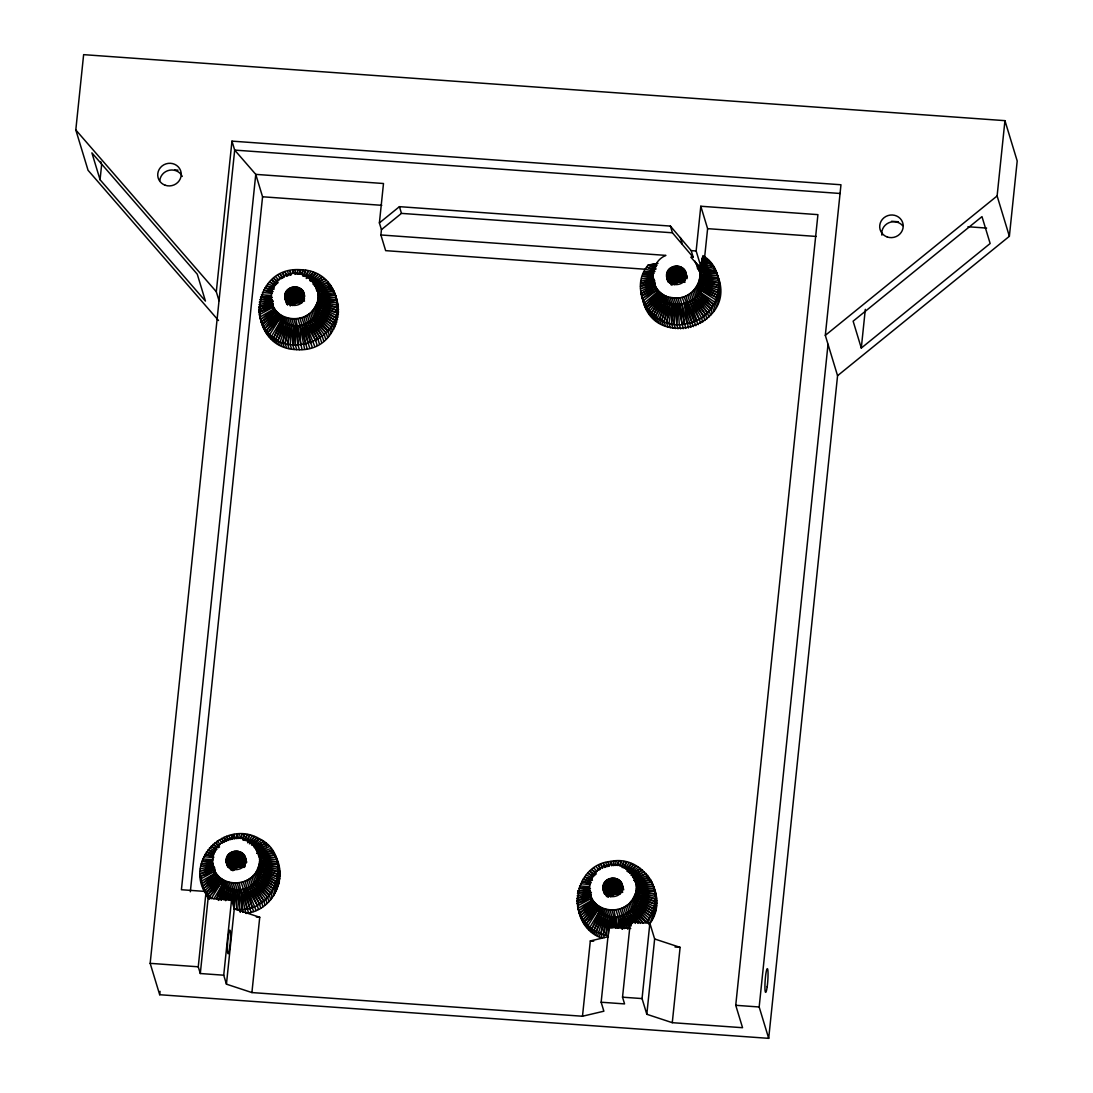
<?xml version="1.0" encoding="UTF-8"?>
<svg xmlns="http://www.w3.org/2000/svg" width="1093" height="1093" viewBox="0 0 1093 1093"><rect width="100%" height="100%" fill="white"/><g stroke="black" fill="none" stroke-linecap="round" stroke-linejoin="round"><path stroke-width="1.5" d="M658.027 263.345L648.135 265.08C626.043 291.175 654.844 332.709 687.032 323.528C718.729 319.347 731.162 272.84 702.977 255.598L700.64 265.749L698.304 267.211M213.121 866.503C217.89 887.434 250.27 888.349 257.634 868.771C266.883 850.108 243.452 830.243 225.978 840.203C204.897 849.111 210.403 883.69 231.197 889.033C254.901 894.675 269.138 869.495 257.06 849.889M271.761 302.283C276.324 322.312 306.778 324.348 315.399 306.313C326.288 288.593 304.769 266.637 286.489 275.176C264.424 282.363 267.676 317.052 287.924 324.197C308.103 332.436 328.624 307.939 317.175 289.249M589.919 893.5C594.496 913.529 624.936 915.579 633.571 897.544C644.446 879.81 622.942 857.868 604.648 866.394C582.583 873.594 585.834 908.269 606.082 915.428C626.275 923.653 646.783 899.156 635.334 880.466M235.132 883.117L237.167 889.839L236.757 909.39C275.04 913.953 295.411 856.133 259.355 838.686C225.896 819.244 184.949 859.098 205.142 892.926L202.765 886.15L215.731 875.083L201.904 883.786L215.157 873.225L214.46 867.459L200.156 871.394L213.135 866.093M296.763 349.637C245.215 348.366 248.275 265.886 300.616 269.711C352.165 270.996 349.104 353.463 296.763 349.637L295.397 345.156L295.807 325.605L293.771 318.883M613.774 926.604L613.979 916.822L611.93 910.1M642.424 298.211C652.466 352.452 738.8 326.26 717.541 275.45L700.845 274.712L697.252 264.438L690.831 257.169L693.235 257.347L691.186 250.625L670.392 226.073L399.437 206.659L379.394 222.917L381.443 229.653L380.883 234.968L385.651 250.652L646.1 269.315M233.984 838.946L234.121 834.396L234.845 838.809M292.664 273.195L292.76 270.162L293.238 273.1M610.837 864.413L610.919 861.38C643.504 854.289 669.189 896 650.608 922.615L649.242 918.134L634.582 905.974L632.546 899.238M672.864 328.187L671.512 323.706L672.086 304.1L670.05 297.378C649.679 293.771 647.056 263.167 665.897 255.393L380.883 234.968M226.155 861.024C225.267 848.564 246.417 847.785 245.761 860.533C245.857 872.228 226.319 872.965 226.155 861.024L227.59 865.724M284.795 296.79C283.907 284.33 305.056 283.552 304.401 296.299C304.496 307.994 284.945 308.745 284.795 296.79L287.281 304.66M602.967 888.008C602.079 875.548 623.215 874.783 622.573 887.516C622.655 899.211 603.117 899.963 602.967 888.008L604.866 894.293M666.566 275.969C665.678 263.509 686.828 262.73 686.172 275.477C686.267 287.172 666.73 287.924 666.566 275.969L668.001 280.669M235.159 889.729L236.757 909.39L234.148 909.198L235.159 889.729L233.11 883.007M294.154 349.459L292.787 344.978L293.798 325.509L291.749 318.773M611.37 928.08L611.957 916.726L609.908 910.004M239.176 882.816L245.966 913.42C272.908 910.455 288.579 878.116 274.944 854.89L259.109 856.611L273.769 852.663L275.122 857.144M271.119 298.444L274.37 310.849L261.391 321.916C279.316 367.508 353.367 338.68 334.608 292.951L318.555 294.154L315.699 285.669M602.188 907.941L604.238 914.677L600.863 933.791L602.229 938.272C565.395 925.703 571.161 864.795 610.919 861.38L611.643 865.793M630.06 902.381L632.109 909.103L646.141 922.273C654.529 912.682 657.699 898.692 653.641 886.532L636.727 885.371L633.858 876.887M678.015 328.788L676.649 324.307L678.084 304.783L676.048 298.061L670.05 297.378M232.099 902.381L233.151 889.456L231.115 882.734M608.5 934.228L609.962 916.453L607.913 909.731M676.048 298.061C692.552 298.717 705.914 279.139 697.252 264.438M718.907 279.931L716.762 273.086L700.845 274.712C711.242 307.024 655.786 317.243 654.871 282.909L640.566 286.243L653.723 279.74M236.334 838.618L236.73 834.068L237.195 838.563M294.973 274.398L295.37 269.848L295.834 274.329M613.132 865.615L613.528 861.065L614.006 865.547M675.433 328.583L674.067 324.088L676.061 304.715L674.026 297.993M218.518 320.522L88.055 170.289L75.8 129.944L83.628 54.65L1004.945 120.654L1017.2 160.985L1009.372 236.293L837.566 375.705L768.693 1038.35L159.687 994.726L150.165 963.343L234.681 150.096L231.962 141.134L840.968 184.758L825.311 335.36L837.566 375.705M100.064 179.744L91.894 152.856L197.273 274.193L205.443 301.081L100.064 179.744L101.635 164.688L100.665 161.518M219.024 300.698L216.305 291.735L231.962 141.134M159.687 994.726L160.043 991.337M190.332 891.792L262.566 196.781L255.762 174.374L234.681 150.096L840.285 193.488M630.729 928.49L608.979 926.932L601.15 1002.226L603.869 1011.203L582.487 1016.244L251.909 992.567L226.442 984.165L223.723 975.202L200.306 973.521L198.257 966.799L206.085 891.492L181.411 889.729L255.762 174.374L383.493 183.515L379.394 222.917M200.306 973.521L208.121 898.214L206.085 891.492M223.723 975.202L231.552 899.894L208.121 898.214M226.442 984.165L234.271 908.857L231.552 899.894M251.909 992.567L259.738 917.259L234.271 908.857M582.487 1016.244L590.316 940.936L608.405 936.674M711.379 265.326L710.464 262.334L700.64 265.749L696.145 250.98L700.804 206.249L817.919 214.638L735.739 1005.3L742.557 1027.707L672.277 1022.679L646.81 1014.277L642.056 998.578L649.87 923.284L630.36 921.891L622.532 997.185L624.568 1003.907L601.15 1002.226M704.507 258.426L707.608 228.656L700.804 206.249M646.81 1014.277L654.639 938.969L649.87 923.284M672.277 1022.679L680.106 947.371L654.639 938.969M768.693 1038.35L759.17 1006.981L828.029 344.322M861.298 348.066L853.127 321.178L981.979 216.619L990.149 243.507L861.298 348.066L865.314 309.333M1009.372 236.293L997.117 195.948L1004.945 120.654M289.017 348.585L287.65 344.104L289.836 324.799L287.787 318.077M229.926 900.29L231.197 889.033L229.147 882.311M605.959 909.294L607.995 916.016L605.823 935.321L608.364 935.84M671.512 323.706L674.067 304.496L672.017 297.774M297.337 274.247L297.993 269.698M238.698 838.481L239.353 833.918M615.496 865.465L616.151 860.915M286.516 347.902L285.15 343.407L287.924 324.197L285.874 317.476M227.658 899.635L229.284 888.431L227.235 881.709M604.224 937.616L603.309 934.638L606.082 915.428L604.046 908.707M284.057 347.055L282.704 342.574L286.079 323.446L284.03 316.724M225.185 900.427L227.44 887.68L225.39 880.958M667.864 326.944L666.498 322.462L670.173 303.54L668.124 296.818M299.701 274.261L300.616 269.711L298.84 274.261M241.061 838.495L241.977 833.945L240.2 838.481M617.859 865.492L618.775 860.929L616.999 865.478M287.65 344.104L291.79 325.236L289.754 318.514M230.746 900.468L233.151 889.456L234.148 909.198M665.446 326.069L664.079 321.588L668.301 302.829L666.265 296.107M285.15 343.407L289.836 324.799M228.464 899.881L231.197 889.033M610.536 927.971L609.962 916.453L605.823 935.321L603.309 934.638L607.995 916.016M302.051 274.452L303.226 269.903L301.19 274.37M243.029 840.203L244.586 834.123L242.55 838.604M620.223 865.67L621.384 861.12L619.362 865.588M663.096 325.058L661.73 320.577L666.511 301.969L664.476 295.247M282.704 342.574L287.924 324.197M225.8 900.673L229.284 888.431M603.309 934.638L600.863 933.791L606.082 915.428M660.828 323.883L659.462 319.402L664.817 300.944L662.768 294.222M666.498 322.462L672.086 304.1L668.984 323.159L670.337 327.64M303.909 276.324L305.808 270.258L302.775 276.119M245.269 840.544L247.168 834.478L244.135 840.353M622.067 867.541L623.966 861.475L621.698 865.875M223.6 899.758L227.44 887.68L221.578 900.017M664.079 321.588L670.173 303.54M279.384 344.896L278.018 340.415L284.303 322.544L282.267 315.822M220.95 900.167L225.664 886.778L223.628 880.056M597.543 936.114L596.191 931.632L602.462 913.762L600.426 907.04M661.73 320.577L668.301 302.829M306.108 276.843L308.363 270.777L305.002 276.543M247.469 841.063L249.723 834.997L246.362 840.777M624.267 868.061L626.521 861.994L623.16 867.76M277.171 343.598L275.819 339.117L282.622 321.492L280.587 314.77M218.313 900.4L223.983 885.726L221.947 879.004M595.343 934.816L593.977 930.334L600.795 912.71L598.745 905.988M659.462 319.402L666.511 301.969M275.067 342.15L273.701 337.669L281.051 320.304L279.016 313.582M216.291 899.006L222.412 884.538L220.376 877.816M593.226 933.367L591.86 928.886L599.21 911.521L597.174 904.799M278.018 340.415L286.079 323.446L280.327 341.562L281.68 346.044M656.565 321.123L655.199 316.642L663.219 299.796L661.169 293.074M600.863 933.791L596.191 931.632L604.238 914.677L598.486 932.78L599.852 937.275M275.819 339.117L284.303 322.544M218.723 900.331L225.664 886.778M596.191 931.632L593.977 930.334L602.462 913.762M654.584 319.539L653.218 315.057L661.73 298.512L659.68 291.79M273.701 337.669L282.622 321.492M216.687 898.952L223.983 885.726M593.977 930.334L591.86 928.886L600.795 912.71M652.726 317.831L651.373 313.349L660.363 297.105L658.314 290.383M281.051 320.304L271.692 336.084L273.059 340.565M213.914 898.883L222.412 884.538M599.21 911.521L589.865 927.315L591.217 931.796M655.199 316.642L664.817 300.944L657.276 318.09L658.642 322.572M277.554 312.27L279.589 318.992L269.807 334.39L271.173 338.871M218.914 876.49L220.95 883.226L211.168 898.61L203.79 888.445L216.482 876.873L212.711 864.604M595.712 903.487L597.762 910.209L587.979 925.607L589.332 930.088M306.259 278.551L310.863 271.46M247.619 842.785L252.223 835.694M625.346 868.348L629.021 862.678M653.218 315.057L663.219 299.796M269.411 337.04L268.058 332.559L278.264 317.557L276.215 310.836M217.575 875.056L219.625 881.778L209.419 896.779L220.95 883.226M587.583 928.258L586.217 923.776L596.423 908.775L594.387 902.053M651.373 313.349L661.73 298.512M308.923 278.401L313.308 272.307L307.748 277.977M249.409 843.851L254.669 836.528L249.108 842.211M627.095 869.618L631.467 863.525L625.92 869.208M267.785 335.1L266.432 330.619L277.062 316.014L275.026 309.292M215.335 871.872L217.37 878.608L204.965 890.672L206.331 895.153L209.146 899.334L207.793 894.853L218.422 880.248L216.387 873.512M585.957 926.317L584.591 921.836L595.234 907.231L593.185 900.509M266.309 333.064L264.943 328.569L276.01 314.374L273.974 307.652M207.67 897.285L206.304 892.803L217.37 878.608L203.79 888.445M584.468 924.282L583.102 919.8L594.182 905.591L592.133 898.87M310.002 280.491L315.686 273.305L309.825 278.783M251.363 844.725L257.046 837.539L251.185 843.004M628.174 871.722L633.858 864.522L626.808 871.094M649.392 314.06L648.04 309.579L659.134 295.588L657.084 288.866M647.944 312.024L646.578 307.543L658.041 293.976L656.005 287.254M268.058 332.559L279.589 318.992M591.86 928.886L586.217 923.776L597.762 910.209M244.559 867.364L238.137 867.118L232.823 870.752L228.068 855.068M311.874 281.516L317.981 274.466L310.576 280.792M253.234 845.75L259.355 838.686L251.936 845.012M630.033 872.733L636.153 865.683L628.748 872.009M646.619 309.893L645.266 305.412L657.098 292.282L655.062 285.56M266.432 330.619L278.264 317.557M207.793 894.853L219.625 881.778M586.217 923.776L584.591 921.836L596.423 908.775M264.943 328.569L277.062 316.014M206.304 892.803L218.422 880.248M584.591 921.836L583.102 919.8L595.234 907.231M648.04 309.579L660.363 297.105L649.638 311.519L650.991 316M646.578 307.543L659.134 295.588M702.594 257.169L705.026 257.101L701.925 259.997L706.966 258.727L701.351 262.484L708.783 260.476L700.859 264.711L710.464 262.334L698.618 267.307M263.782 328.706L262.416 324.211L275.122 312.653L271.351 300.384M581.954 919.923L580.588 915.442L593.28 903.87L589.523 891.601M297.187 287.063L301.955 302.747L296.777 302.884L292.309 305.534L287.541 289.85M645.266 305.412L658.041 293.976M680.201 266.624L684.969 282.308L678.548 282.062L674.08 284.713L669.326 269.028M615.359 878.28L620.114 893.978L614.935 894.101L610.481 896.752L605.713 881.067M583.102 919.8L579.563 913.147L592.543 902.08L589.291 889.675M657.098 292.282L644.105 303.198L645.457 307.679M381.443 229.653L401.473 213.381L672.441 232.795L693.235 257.347M825.311 335.36L997.117 195.948M643.094 300.917L656.319 290.506L653.218 280.054M312.42 281.844L320.194 275.764M253.781 846.078L261.555 839.998M630.593 873.061L638.367 866.981M702.089 259.328L705.026 257.101L702.416 257.921M262.416 324.211L276.01 314.374L263.604 326.438L264.971 330.919M580.588 915.442L594.182 905.591L581.763 917.655L583.129 922.137M312.817 284.016L322.312 277.212L312.612 282.39M255.53 847.28L263.673 841.432L253.972 846.624M630.975 875.233L640.471 868.429L630.77 873.608M644.46 305.398L641.577 296.162L655.254 286.776L641.072 293.716L641.974 296.709M261.391 321.916L275.122 312.653M202.765 886.15L216.482 876.873M579.563 913.147L593.28 903.87M314.401 285.314L324.307 278.783L314.319 283.606M255.762 849.534L265.667 843.017L266.583 845.996M632.56 876.531L642.479 870.001L632.478 874.837M641.072 293.716L654.98 284.849L652.931 278.128M274.37 310.849L260.53 319.566L273.796 309.005L259.847 317.148L262.757 326.397M592.543 902.08L578.703 910.783L591.969 900.222L578.006 908.365L580.929 917.628M315.686 286.831L326.192 280.491L314.442 285.601M257.046 851.051L267.553 844.725L255.803 849.835M633.858 878.048L644.364 871.708L632.615 876.832M215.157 873.225L201.208 881.368L204.118 890.631M656.319 290.506L642.26 298.567L655.704 288.661L641.577 296.162M702.252 258.631L705.026 257.101M317.011 288.361L327.955 282.322L328.87 285.3M273.332 853.51L272.43 850.532L257.005 853.346L269.315 846.542L257.251 851.256M650.144 880.507L649.228 877.515L633.803 880.33L646.127 873.539L647.029 876.531M261.896 324.047L258.973 312.202L273.168 305.166L258.795 309.688L259.697 312.666M214.46 867.459L200.156 873.908L201.686 880.903L200.333 876.422L214.529 869.4L212.479 862.678M578.498 907.9L577.131 903.419L591.327 896.397L576.954 900.905L577.869 903.897M255.68 847.84L265.667 843.017M701.624 261.282L706.966 258.727M258.795 309.688L273.1 303.226L258.795 307.16L259.697 310.152M576.954 900.905L591.272 894.443L576.954 898.378L577.869 901.37M652.63 278.428L640.744 283.743L653.587 279.548M701.105 263.632L708.783 260.476M258.795 307.16L273.223 301.272L259.314 302.133L271.925 299.646M654.871 282.909L640.566 288.757L654.98 284.849L640.73 291.244L642.097 295.725L641.919 293.238M576.954 898.378L591.381 892.503L577.473 893.35L590.097 890.877M315.891 287.035L327.955 282.322M634.049 878.253L646.127 873.539M696.241 262.771L698.29 269.506L712.021 264.315L697.129 267.935M640.566 286.243L654.939 280.956M258.973 312.202L273.4 307.106L259.314 314.688L260.68 319.17M200.333 876.422L214.761 871.326L200.675 878.909L203.257 888.267M577.131 903.419L591.559 898.323L577.487 905.906L580.069 915.265M317.189 288.566L329.58 284.262L330.947 288.743M257.005 853.346L270.941 848.482L271.856 851.474M633.803 880.33L647.753 875.479L649.105 879.961M718.115 277.567L715.806 270.777L699.301 271.16L713.428 266.378L714.795 270.859M200.156 873.908L214.529 869.4M314.729 283.975L316.765 290.711L331.07 286.298L332.436 290.779M272.43 850.532L258.126 854.931L273.769 852.663M649.228 877.515L634.924 881.928L650.567 879.66L651.483 882.638M641.099 281.256L652.384 278.032M333.761 292.91L332.409 288.429L317.735 292.391L333.584 290.656L335.975 297.433M697.061 266.132L700.64 265.749M650.567 879.66L635.907 883.609L651.756 881.873L655.691 893.432M258.973 304.646L273.223 301.272M200.333 868.867L212.998 865.875M577.131 895.864L591.381 892.503M316.519 287.432L319.702 297.856L336.166 297.733L319.224 295.971L318.555 294.154L333.584 290.656M257.88 851.652L261.063 862.076L277.526 861.953L260.585 860.205L276.83 859.535L259.915 858.374L274.944 854.89M634.678 878.649L637.875 889.074L654.338 888.951L637.383 887.202L636.727 885.371L651.756 881.873M698.29 269.506L713.428 266.378M213.299 863.88L200.675 866.366L213.039 865.601M317.189 288.825L331.07 286.298M699.301 271.16L714.699 268.536L716.052 273.018M270.832 297.924L259.833 299.646L271.993 299.373M212.192 862.158L201.194 863.88L213.354 863.607M578.907 893.855L578.006 890.863L588.99 889.142M316.765 290.711L332.409 288.429M715.806 270.777L700.148 272.908L716.762 273.086M641.618 278.783L652.494 277.485M271.474 295.93L260.53 297.2L272.294 297.405M212.834 860.15L201.891 861.421L211.974 861.598M589.633 887.147L578.689 888.418L590.452 888.623M653.108 275.477L642.301 276.351L652.275 276.925M259.915 858.374L275.969 857.185L278.893 866.435M636.727 885.371L652.781 884.169L654.133 888.65M698.113 266.186L701.378 276.584L717.541 275.45M653.874 273.523L643.162 273.974L652.931 274.917M319.224 295.971L335.469 295.315L337.532 302.214M637.383 887.202L653.641 886.532M719.522 282.349L718.169 277.868L701.733 278.496L699.698 271.761M578.006 890.863L590.152 890.59M654.803 271.638L644.173 271.638L653.751 272.963M317.981 293.047L320.03 299.769L336.685 300.192L338.051 304.674M259.342 857.281L261.391 864.003L278.046 864.413L279.412 868.894M636.153 884.264L638.189 890.986L654.857 891.41L656.21 895.891M261.391 294.796L271.296 295.37M338.406 307.16L337.04 302.679L320.167 301.709L318.131 294.987M202.751 859.016L212.657 859.604M279.767 871.394L278.401 866.899L261.541 865.943L259.492 859.221M579.55 886.013L589.455 886.587M656.565 898.378L655.199 893.896L638.339 892.926L636.29 886.204M318.555 294.154L335.469 295.315M174.62 169.921L178.009 170.153M891.574 221.278L898.364 221.756M967.947 226.743L986.624 228.082M262.566 196.781L381.785 205.32M707.608 228.656L816.239 236.443M691.186 250.625L696.145 250.98M256.336 917.013L259.738 917.259M590.316 940.936L593.704 941.182M675.023 947.003L680.106 947.371M150.165 963.343L198.257 966.799M622.532 997.185L642.056 998.578M735.739 1005.3L759.17 1006.981M701.378 276.584L718.169 277.868M262.416 292.446L272.143 293.43M580.574 883.663L590.302 884.647M203.776 856.666L213.504 857.65M319.702 297.856L336.685 300.192M637.875 889.074L654.857 891.41M261.063 862.076L278.046 864.413M699.889 273.701L701.925 280.423L718.907 282.814L720.26 287.295M273.154 291.544L263.591 290.164L270.968 292.405M591.313 882.761L581.749 881.382L589.127 883.622M212.916 855.546L204.951 854.398L213.804 857.076M699.903 275.655L701.938 282.377L719.016 285.3L720.369 289.795M320.03 299.769L337.04 302.679M638.189 890.986L655.199 893.896M261.391 864.003L278.401 866.899M645.348 269.37L654.721 271.064M272.744 289.454L264.93 287.965L272.061 290.492M590.903 880.671L583.088 879.182L590.22 881.709M214.105 853.674L206.29 852.185L213.422 854.712M720.314 292.296L718.948 287.814L701.774 284.317L699.739 277.595M655.841 269.261L646.673 267.184L653.655 269.971M318.104 296.941L320.14 303.663L337.218 307.707L338.584 312.188M636.263 888.158L638.312 894.88L655.376 898.938L656.743 903.419M259.465 861.161L261.514 867.883L278.578 871.941L279.945 876.422M274.07 287.678L266.405 285.847L274.288 289.058M592.242 878.895L584.577 877.064L592.447 880.275M215.43 851.898L207.766 850.067L214.064 852.636M696.46 264.711L699.534 265.462M718.907 282.814L701.733 278.496L718.62 280.327L719.986 284.808M317.899 298.881L319.948 305.603L337.04 310.234L338.406 314.716M636.071 890.098L638.107 896.82L655.213 901.452L656.565 905.933M259.26 863.101L261.309 869.837L278.401 874.455L279.767 878.95M655.622 267.129L648.135 265.08L655.827 268.564M701.925 280.423L719.016 285.3M338.051 317.23L336.699 312.748L319.566 307.529L317.53 300.807M656.224 908.447L654.857 903.966L637.738 898.747L635.689 892.025M279.412 881.45L278.059 876.969L260.926 871.749L258.891 865.028M701.938 282.377L718.948 287.814M649.734 264.779L655.663 266.829M337.218 307.707L320.167 301.709L337.218 305.193L338.584 309.674M655.376 898.938L638.339 892.926L655.376 896.41L656.743 900.892M278.578 871.941L261.541 865.943L278.578 869.413L279.945 873.894M699.397 279.521L701.446 286.243L718.306 292.801L719.659 297.282M320.14 303.663L337.04 310.234M638.312 894.88L655.213 901.452M261.514 867.883L278.401 874.455M657.043 265.134L654.106 263.987L656.51 265.736M698.905 281.42L700.941 288.142L717.732 295.247L719.085 299.742M319.948 305.603L336.699 312.748M638.107 896.82L654.857 903.966M261.309 869.837L278.059 876.969M651.25 264.506L655.677 266.432M698.236 283.278L700.271 290L716.981 297.665L718.347 302.16M268.031 283.825L274.111 286.653M586.203 875.042L592.283 877.87M209.391 848.045L215.471 850.873M316.984 302.693L319.019 309.415L335.483 317.68L336.849 322.162M635.142 893.91L637.192 900.632L653.641 908.898L655.008 913.379M258.344 866.927L260.38 873.649L276.843 881.901L278.209 886.382M718.306 292.801L701.774 284.317L718.716 290.314L720.068 294.796M275.655 284.986L269.793 281.912L274.862 285.833M593.813 876.217L587.952 873.129L593.034 877.051M217.015 849.22L211.154 846.132L216.223 850.053M316.273 304.537L318.309 311.259L334.622 320.085L335.988 324.566M634.432 895.754L636.481 902.476L652.781 911.302L654.147 915.784M257.634 868.771L259.683 875.493L275.983 884.305L277.349 888.787M701.446 286.243L717.732 295.247M652.712 264.233L655.663 265.886M315.399 306.313L317.448 313.035L333.597 322.435L334.964 326.916M633.571 897.544L635.607 904.266L651.77 913.652L653.122 918.134M256.759 870.547L258.809 877.269L274.958 886.655L276.324 891.137M277.321 283.442L271.679 280.109L276.461 284.221M595.48 874.673L589.837 871.326L594.619 875.438M218.682 847.676L213.039 844.329L216.633 847.417M700.941 288.142L716.981 297.665M333.775 329.198L332.422 324.703L316.423 314.743L314.374 308.021M651.947 920.415L650.581 915.934L634.582 905.974L647.766 920.251L649.119 924.733M275.135 893.418L273.783 888.937L257.784 878.977L255.735 872.255M700.271 290L716.079 300.042L717.432 304.523M335.483 317.68L319.566 307.529L336.179 315.221L337.532 319.702M653.641 908.898L637.738 898.747L654.338 906.452L655.704 910.934M276.843 881.901L260.926 871.749L277.54 879.455L278.893 883.936M277.745 281.133L273.674 278.428L278.168 282.732M595.904 872.351L591.846 869.645L596.341 873.949M219.106 845.354L215.034 842.662L219.529 846.952M697.402 285.068L699.438 291.79L715.013 302.351L716.366 306.832M319.019 309.415L334.622 320.085M637.192 900.632L652.781 911.302M260.38 873.649L275.983 884.305M696.405 286.79L698.454 293.511L713.784 304.592L715.15 309.073M318.309 311.259L333.597 322.435M636.481 902.476L651.77 913.652M259.683 875.493L274.958 886.655M695.271 288.429L697.32 295.165L712.417 306.75L713.77 311.232M317.448 313.035L332.422 324.703M635.607 904.266L650.581 915.934M258.809 877.269L273.783 888.937M712.253 313.308L710.901 308.827L696.05 296.709L694 289.973M313.213 309.647L315.249 316.369L329.594 329.034L330.96 333.515M631.371 900.864L633.407 907.586L647.766 920.251M254.573 873.867L256.609 880.589L270.955 893.254L272.321 897.736M699.438 291.79L713.784 304.592M311.901 311.163L313.937 317.885L327.982 331.056L329.335 335.537M253.262 875.397L255.297 882.119L269.343 895.276L270.695 899.758M698.454 293.511L712.417 306.75M327.586 337.45L326.22 332.969L312.502 319.293L310.467 312.571M643.244 923.052L630.675 910.51L628.625 903.788M268.946 901.67L267.58 897.189L253.863 883.527L251.827 876.805M697.32 295.165L710.901 308.827M275.791 276.884L278.947 280.245M593.95 868.102L597.106 871.463M217.152 841.104L220.308 844.465M329.594 329.034L316.423 314.743L331.083 326.916L332.45 331.398M270.955 893.254L257.784 878.977L272.444 891.137L273.81 895.618M692.593 291.421L694.642 298.143L707.458 312.68L708.824 317.161M315.249 316.369L327.982 331.056M75.8 129.944L216.305 291.735M633.407 907.586L646.141 922.273M256.609 880.589L269.343 895.276M278.005 275.463L280.942 278.975M596.163 866.681L599.101 870.192M219.365 839.697L222.303 843.195M691.063 292.733L693.112 299.455L705.559 314.429L706.911 318.91M313.937 317.885L326.22 332.969M632.109 909.103L643.353 922.929M255.297 882.119L267.58 897.189M704.903 320.536L703.537 316.055L691.473 300.643L689.437 293.921M640.525 923.407L630.675 910.51L638.039 923.38M283.019 277.841L280.3 274.193L282.254 278.25M600.276 867.842L598.458 865.424L600.412 869.468M224.379 842.061L221.66 838.427L223.614 842.471M308.909 313.855L310.945 320.577L322.326 336.439L323.692 340.92M627.068 905.086L629.117 911.808L636.7 922.383M250.27 878.089L252.305 884.811L263.7 900.673L265.053 905.154M707.458 312.68L696.05 296.709L709.248 310.808L710.6 315.29M307.242 315.016L309.292 321.738L320.222 337.997L321.588 342.478M625.415 906.234L627.45 912.956L633.831 922.437M248.603 879.25L250.652 885.972L261.582 902.217L262.948 906.698M694.642 298.143L705.559 314.429M284.344 275.6L282.677 273.072L284.385 277.198M602.516 866.817L600.836 864.29L602.544 868.416M226.538 841.091L224.038 837.306L225.745 841.432M693.112 299.455L703.537 316.055M305.493 316.041L307.543 322.763L318.008 339.404L319.375 343.885M623.652 907.258L625.702 913.98L631.809 923.694M246.854 880.261L248.903 886.983L259.369 903.638L260.735 908.119M317.079 345.156L315.713 340.674L305.698 323.637L303.663 316.902M629.705 924.801L623.871 914.855L621.821 908.133M258.44 909.39L257.074 904.908L247.059 887.858L245.023 881.136M287.404 276.023L285.123 272.102L286.585 276.31M605.577 867.255L603.281 863.333L604.743 867.528M228.765 840.257L226.483 836.336L227.945 840.531M322.326 336.439L312.502 319.293L324.334 334.772L325.7 339.254M263.7 900.673L253.863 883.527L265.695 898.992L267.061 903.474M687.702 294.973L689.751 301.695L699.192 318.924L700.558 323.405M651.934 884.141L653.108 886.355M629.117 911.808L635.293 923.407M310.945 320.577L320.222 337.997M252.305 884.811L261.582 902.217M685.885 295.889L687.934 302.611L698.249 324.635M627.45 912.956L632.546 923.271M309.292 321.738L318.008 339.404M250.652 885.972L259.369 903.638M683.999 296.64L695.872 325.714M625.702 913.98L631.153 925.921M307.543 322.763L315.713 340.674M248.903 886.983L257.074 904.908M693.427 326.629L682.059 297.241M699.192 318.924L691.473 300.643L701.405 317.557L702.772 322.039M629.595 928.476L623.871 914.855L627.751 929.2M689.751 301.695L696.883 320.153M619.922 908.843L626.685 927.848M301.764 317.626L312.256 347.246M243.124 881.86L253.617 911.48M687.934 302.611L694.506 321.233M617.969 909.403L624.363 928.572M299.81 318.186L309.743 348.052M241.17 882.42L251.103 912.286M686.049 303.362L692.06 322.148M621.999 929.146L615.974 909.8M307.201 348.708L297.815 318.582M248.562 912.942L241.211 889.538L242.906 912.245M695.093 261.213L695.899 263.891M680.352 237.536L682.387 244.258M685.53 271.788L686.951 276.488M684.969 270.654L687.087 277.349M686.172 275.477L687.128 278.619M684.273 269.616L686.65 277.458M670.392 226.073L672.441 232.795M683.426 268.673L686.281 278.087M682.442 267.853L685.789 278.824M681.363 267.17L685.174 279.712M678.958 266.241L683.726 281.926M677.674 266.023L682.442 281.707M676.376 265.968L681.13 281.666M675.064 266.091L679.832 281.775M673.78 266.378L678.548 282.062M672.537 266.815L677.305 282.5M690.926 327.394L684.109 303.963L688.385 328.009M671.375 267.416L676.143 283.101M680.078 297.679L687.032 323.528M670.296 268.154L675.05 283.838M678.07 297.952L685.817 328.447M668.479 270.012L672.769 284.125M667.768 271.091L672.058 285.205M667.222 272.253L671.034 284.795M666.826 273.455L669.695 282.868M666.607 274.712L668.998 282.554M680.611 328.843L679.259 324.361L678.084 304.783L683.221 328.733M666.703 277.226L668.137 281.926M667.003 278.442L667.96 281.57M652.835 276.187L654.065 280.218M632.888 875.206L633.708 877.884M631.768 873.608L632.984 877.638M629.103 870.738L629.923 873.43M627.587 869.495L628.407 872.173M621.917 883.827L623.734 889.729M621.37 882.707L623.27 888.978M620.66 881.655L623.037 889.497M619.813 880.712L622.668 890.126M618.843 879.892L622.655 892.448M617.764 879.209L621.575 891.751M630.36 921.891L631.18 924.582M616.589 878.663L620.879 892.79M614.075 878.062L618.829 893.76M612.763 878.021L617.531 893.705M611.452 878.13L616.22 893.814M610.167 878.417L614.935 894.101M608.938 878.868L613.692 894.552M607.763 879.455L612.531 895.153M606.683 880.193L611.452 895.891M613.952 910.032L617.641 928.135M604.866 882.051L609.156 896.178M399.437 206.659L401.473 213.381M604.156 883.13L608.446 897.257M603.609 884.292L607.421 896.847M603.227 885.508L606.56 896.492M603.008 886.751L605.385 894.593M603.09 889.265L604.525 893.965M313.595 282.39L314.825 286.421M309.415 278.264L310.234 280.956M303.198 291.476L304.633 296.189M302.501 290.437L304.401 296.709M301.654 289.495L304.51 298.908M300.671 288.675L304.496 301.217M299.591 287.992L303.403 300.534M298.43 287.445L302.72 301.572M314.702 346.276L305.698 323.637L310.89 342.765M295.902 286.844L300.671 302.529M294.591 286.79L299.359 302.488M293.293 286.912L298.061 302.597M292.009 287.199L296.777 302.884M290.765 287.637L295.534 303.335M289.604 288.238L294.359 303.922M288.525 288.976L293.279 304.66M295.793 318.814L301.996 349.514M286.708 290.834L290.998 304.947M304.605 349.186L299.851 325.304L300.643 345.033M285.997 291.913L290.287 306.026M285.451 293.074L288.784 304.045M285.054 294.29L287.924 303.69M284.836 295.534L287.705 304.947M284.931 298.047L286.667 303.963M295.807 325.605L298.02 345.183L299.386 349.664M291.571 349.104L290.205 344.623L291.79 325.236L292.787 344.978M256.486 849.548L257.716 853.592M254.956 846.61L255.776 849.302M253.699 845.121L254.505 847.813M245.119 856.844L246.676 862.404M244.559 855.71L246.471 861.981M243.862 854.658L246.239 862.514M243.015 853.729L245.87 863.142M242.031 852.895L245.378 863.88M240.952 852.212L245.242 866.339M239.791 851.679L244.081 865.793M238.547 851.297L243.315 866.981M256.063 910.51L247.059 887.858L252.251 906.999M237.263 851.078L242.031 866.763M235.965 851.023L240.72 866.708M234.653 851.146L239.422 866.831M233.369 851.42L238.137 867.118M232.126 851.871L236.894 867.555M230.965 852.472L235.733 868.156M229.885 853.209L234.64 868.894M228.915 854.084L233.67 869.768M237.154 883.048L239.203 889.77L242.004 909.253M227.358 856.147L231.648 870.26M226.811 857.295L230.623 869.85M226.415 858.511L229.284 867.924M226.196 859.754L228.587 867.61M226.292 862.268L227.727 866.981M237.167 889.839L240.282 912.395M605.795 862.514L606.998 866.79M287.623 271.296L288.839 275.573M228.983 835.53L230.199 839.793M621.958 915.565L625.018 928.394M303.799 324.348L308.39 343.571M245.16 888.582L249.751 907.805M609.307 866.216L608.336 861.871L608.459 866.421M291.148 274.985L290.178 270.654L290.301 275.19M232.508 839.219L231.538 834.874L231.661 839.424M620.004 916.125L622.668 929.009M301.846 324.908L305.835 344.227M243.206 889.142L247.196 908.447M620.004 927.848L618.023 916.535L618.474 928.025M682.128 304.401L684.45 323.965M613.979 916.822L615.263 928.244M680.106 304.674L681.854 324.252M611.957 916.726L612.9 928.189M293.798 325.509L295.397 345.156M676.061 304.715L676.649 324.307M616.001 916.767L616.11 928.217M297.842 325.536L298.02 345.183M239.203 889.77L239.381 909.403M674.067 304.496L674.067 324.088M881.887 235.145A11.818 11.285 -16.9 0 1 902.613 225.636M159.81 180.482A11.818 11.285 -16.9 0 1 182.258 176.397M229.68 948.232A11.9 1.325 -85.9 0 0 229.872 930.17A11.9 1.325 -85.9 0 0 227.44 947.672A11.9 1.325 -85.9 0 0 229.68 948.232M887.297 237.003A11.818 11.285 -16.9 0 0 903.078 224.202A11.818 11.285 -16.9 0 0 884.005 217.726A11.818 11.285 -16.9 0 0 887.297 237.003M767.177 986.747A11.9 1.325 -85.9 0 0 767.354 968.671A11.9 1.325 -85.9 0 0 764.922 986.173A11.9 1.325 -85.9 0 0 767.177 986.747M165.316 185.291A11.818 11.285 -16.9 0 0 181.096 172.475A11.818 11.285 -16.9 0 0 162.037 166.013A11.818 11.285 -16.9 0 0 165.316 185.291"/></g></svg>
